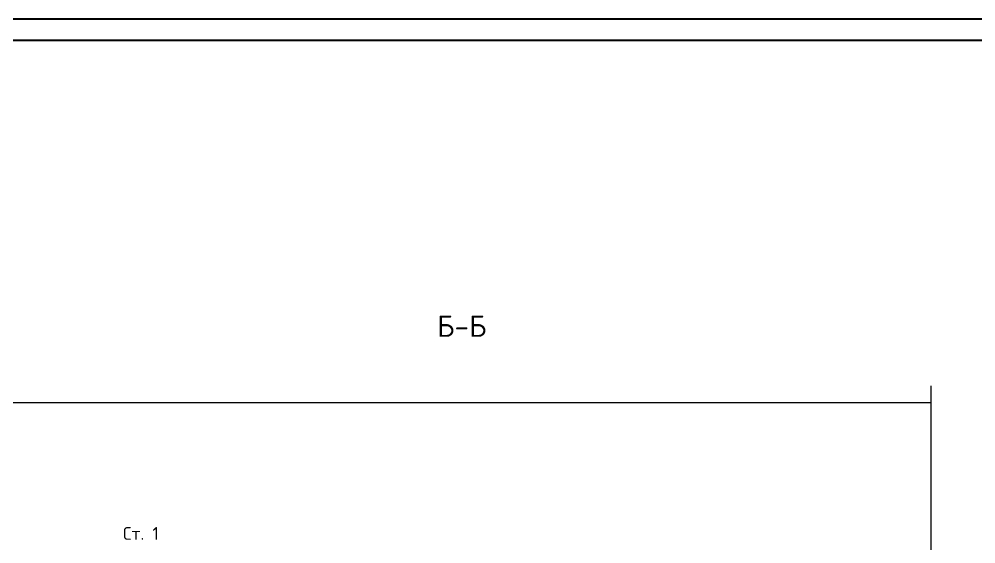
# Model space of a CAD drawing. Header units: millimetres. Extents: x 0 to 841, y 0 to 594.
# Drawn here: x 426.2 to 650.5, y 470.9 to 594 of the extents above; entities that cross this region are included whole.
import ezdxf
from ezdxf.enums import TextEntityAlignment as Align

# ---------------------------------------------------------------- set-up
doc = ezdxf.new("R2010")
doc.units = ezdxf.units.MM
doc.header["$LTSCALE"] = 0.35
doc.layers.add('00_РАМКА', color=7, linetype='CONTINUOUS')
doc.layers.add('08_ТЕКСТ', color=7, linetype='CONTINUOUS')
doc.layers.add('22_ТОНКИЕ', color=7, linetype='CONTINUOUS', lineweight=18)
doc.styles.add('ГОСТ', font='ISOCPEUR.TTF')

msp = doc.modelspace()

# ---------------------------------------------------------------- linework, layer by layer
at = {"layer": '00_РАМКА'}
for points in [[(0, 0), (841, 0), (841, 594), (0, 594)], [(20, 5), (836, 5), (836, 589), (20, 589)]]:
    msp.add_lwpolyline(points, close=True, dxfattribs=at)
at = {"layer": '22_ТОНКИЕ'}
msp.add_lwpolyline([(640, 260), (640, 381), (637.5, 383), (642.5, 385), (640, 387), (640, 508)], dxfattribs=at)
msp.add_lwpolyline([(420, 264), (640, 264), (640, 504), (420, 504)], close=True, dxfattribs=at)

# ---------------------------------------------------------------- texts
at = {"layer": '08_ТЕКСТ', "style": 'ГОСТ'}
msp.add_text('Б-Б', height=5, dxfattribs=at).set_placement((530, 518), align=Align.BOTTOM_CENTER)
msp.add_text('Ст. 1', height=3, dxfattribs=at).set_placement((459, 471), align=Align.BOTTOM_RIGHT)

doc.saveas('drawing.dxf')
